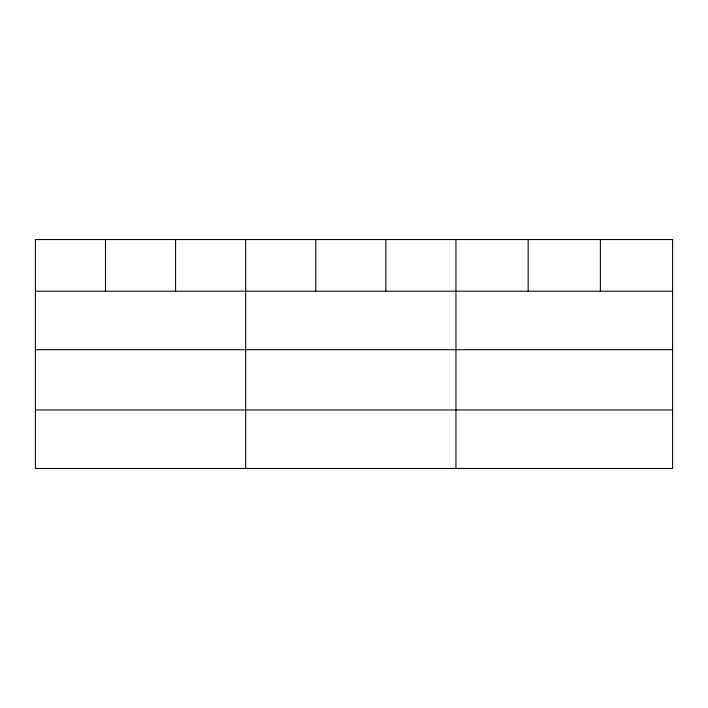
<?xml version="1.0" encoding="UTF-8"?>
<svg xmlns="http://www.w3.org/2000/svg" width="708" height="708" viewBox="0 0 708 708"><rect width="100%" height="100%" fill="white"/><g stroke="black" fill="none" stroke-linecap="round" stroke-linejoin="round"><path stroke-width="1.06" d="M35.4 291.2L672.6 291.2M35.4 349.699L672.6 349.699M35.4 409.959L672.6 409.959M600.384 239.543L600.384 291.2M528.168 239.543L528.168 291.2M455.952 239.543L455.952 468.457M385.86 239.543L385.86 291.2M315.768 239.543L315.768 291.2M245.676 239.543L245.676 468.457M175.584 239.543L175.584 291.2M105.492 239.543L105.492 291.2M672.6 239.543L35.4 239.543L35.4 468.457L672.6 468.457L672.6 239.543"/></g></svg>
